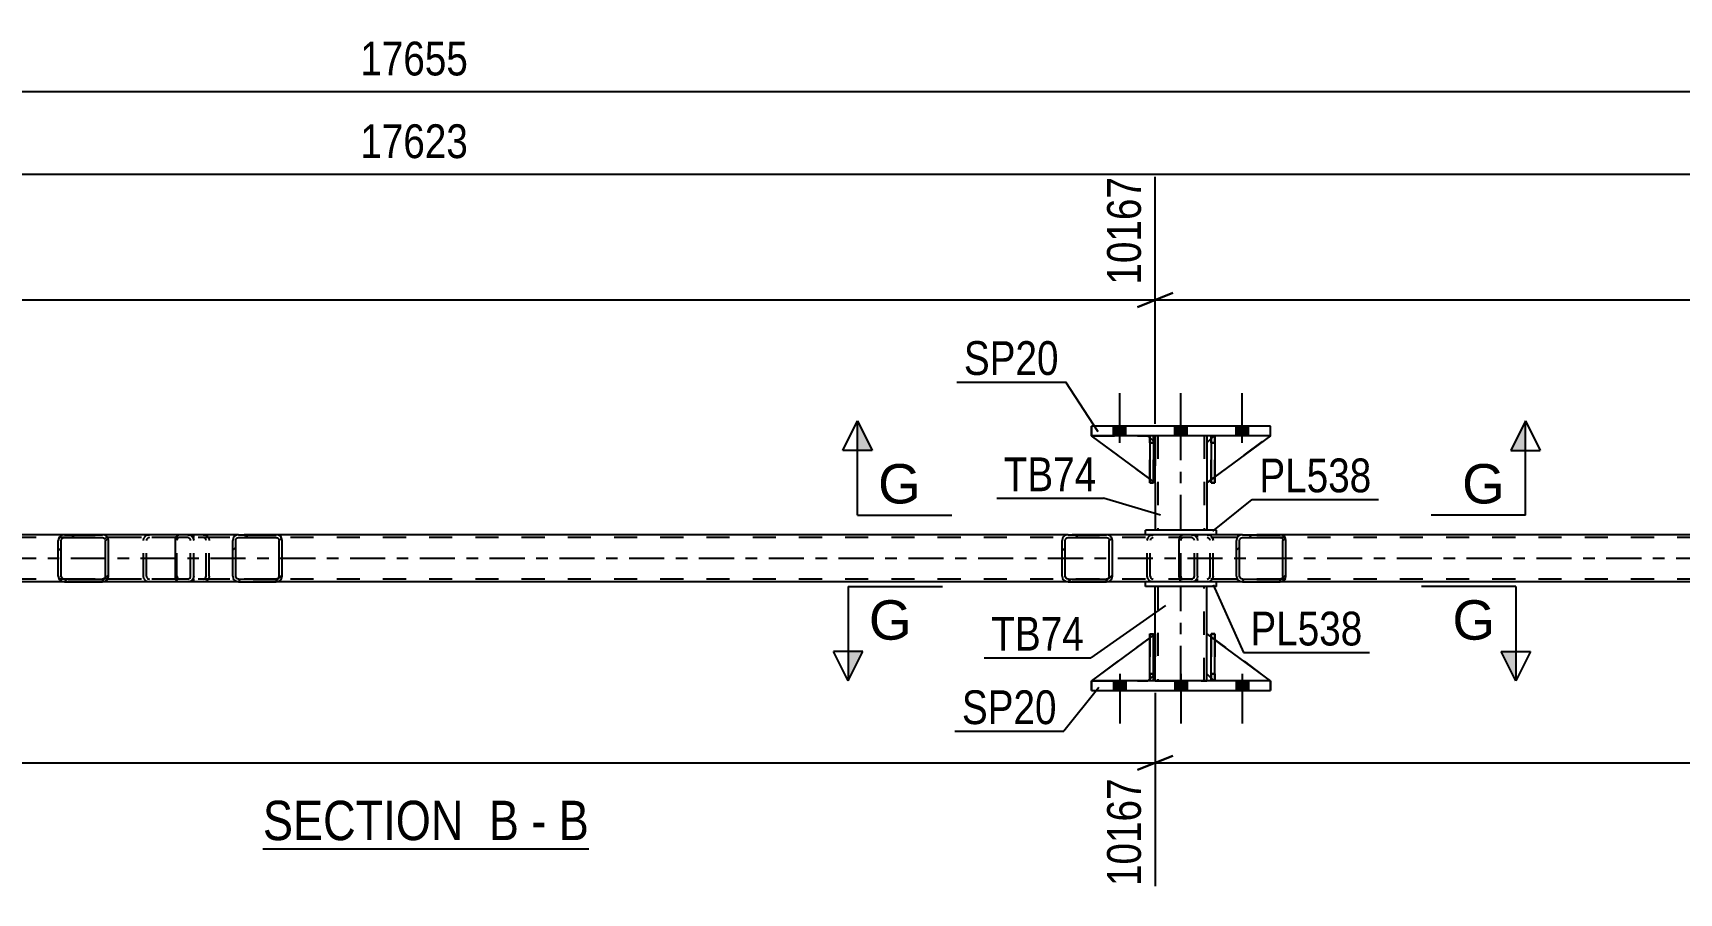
# Model space of a CAD drawing. Header units: millimetres. Extents: x 0 to 841, y 0 to 594.
# Drawn here: x 407 to 546.6, y 193.6 to 266.5 of the extents above; entities that cross this region are included whole.
import ezdxf

# ---------------------------------------------------------------- set-up
doc = ezdxf.new("R2010")
doc.units = ezdxf.units.MM
doc.linetypes.add('DXK_LINE_DOT2', pattern=[3.9198, 1.9599, -1.9599])
doc.linetypes.add('DXK_LINE_DOT3', pattern=[5.9187, 2.979, -0.9799, 0.9799, -0.9799])
doc.styles.add('Arial', font='ARIAL.TTF', dxfattribs={"height": 0.2})
doc.styles.add('Arial Narrow', font='ARIALN.TTF', dxfattribs={"height": 0.2})

# ---------------------------------------------------------------- blocks, each defined once
blk = doc.blocks.new('Unknown-103655156-12 - 5439')
at = {"color": 6, "linetype": 'Continuous'}
blk.add_line((426.48, 197.34), (454.13, 197.34), dxfattribs=at)
at = {"color": 0, "linetype": 'Continuous'}
for points in [[(444.59, 198.09), (444.59, 201.59), (426.48, 201.59), (426.48, 198.09)], [(448.2, 198.09), (448.2, 201.59), (445.64, 201.59), (445.64, 198.09)], [(450.52, 198.09), (450.52, 201.59), (449.25, 201.59), (449.25, 198.09)], [(454.13, 198.09), (454.13, 201.59), (451.57, 201.59), (451.57, 198.09)]]:
    blk.add_wipeout(points, dxfattribs=at)
at = {"color": 7, "linetype": 'Continuous', "style": 'Arial Narrow'}
for s, p in [('SECTION ', (426.48, 198.09)), ('B', (445.64, 198.09)), ('B', (451.57, 198.09)), ('-', (449.25, 198.09))]:
    blk.add_text(s, height=3.34, dxfattribs=at).set_placement(p)
blk = doc.blocks.new('Part-103655156-5501 - 5439')
at = {"color": 2, "linetype": 'Continuous'}
for p, q in [((502.14, 232.39), (502.14, 231.79)), ((506.54, 232.39), (506.54, 231.79)), ((502.14, 228.39), (502.14, 224.39)), ((506.54, 228.39), (506.54, 224.39))]:
    blk.add_line(p, q, dxfattribs=at)
at = {"color": 7, "linetype": 'DXK_LINE_DOT2'}
for p, q in [((506.54, 232.39), (502.14, 232.39)), ((502.14, 231.79), (502.14, 228.39)), ((502.38, 232.39), (502.38, 224.39)), ((506.3, 232.39), (506.3, 224.39)), ((506.54, 231.79), (506.54, 228.39)), ((506.54, 224.39), (502.14, 224.39))]:
    blk.add_line(p, q, dxfattribs=at)
at = {"color": 7, "linetype": 'DXK_LINE_DOT3'}
blk.add_line((504.34, 224.39), (504.34, 232.39), dxfattribs=at)
blk = doc.blocks.new('Part-103655156-5574 - 5439')
at = {"color": 2, "linetype": 'Continuous'}
for p, q in [((502.14, 215.59), (502.14, 219.59)), ((506.54, 215.59), (506.54, 219.59)), ((502.14, 211.59), (502.14, 212.19)), ((506.54, 211.59), (506.54, 212.19))]:
    blk.add_line(p, q, dxfattribs=at)
at = {"color": 7, "linetype": 'DXK_LINE_DOT2'}
for p, q in [((506.54, 219.59), (502.14, 219.59)), ((502.38, 219.59), (502.38, 211.59)), ((506.3, 211.59), (506.3, 219.59)), ((502.14, 212.19), (502.14, 215.59)), ((506.54, 212.19), (506.54, 215.59)), ((502.14, 211.59), (506.54, 211.59))]:
    blk.add_line(p, q, dxfattribs=at)
at = {"color": 7, "linetype": 'DXK_LINE_DOT3'}
blk.add_line((504.34, 211.59), (504.34, 219.59), dxfattribs=at)
blk = doc.blocks.new('Part-103655156-5575 - 5439')
at = {"color": 2, "linetype": 'Continuous'}
for p, q in [((507.21, 232.39), (506.89, 232.39)), ((506.89, 232.39), (506.89, 228.39)), ((507.21, 232.39), (507.21, 232.39)), ((507.21, 232.39), (507.21, 228.39)), ((507.21, 228.39), (506.89, 228.39))]:
    blk.add_line(p, q, dxfattribs=at)
at = {"color": 7, "linetype": 'DXK_LINE_DOT2'}
for p, q in [((506.89, 231.79), (506.89, 232.39)), ((507.21, 231.79), (506.89, 231.79)), ((506.89, 231.79), (506.89, 228.39)), ((507.21, 231.79), (507.21, 232.39)), ((507.21, 232.39), (507.21, 232.39)), ((507.21, 228.39), (507.21, 231.79))]:
    blk.add_line(p, q, dxfattribs=at)
blk = doc.blocks.new('Part-103655156-5512 - 5439')
at = {"color": 7, "linetype": 'DXK_LINE_DOT2'}
for p, q in [((502.14, 215.59), (496.74, 211.59)), ((502.14, 212.19), (502.14, 215.59)), ((502.14, 215.59), (502.14, 212.19)), ((496.74, 211.59), (501.54, 211.59)), ((501.54, 211.59), (502.14, 212.19)), ((502.14, 212.19), (501.54, 211.59)), ((502.14, 212.19), (502.14, 212.19))]:
    blk.add_line(p, q, dxfattribs=at)
blk = doc.blocks.new('Bolt-103655156-5711 - 5439')
at = {"linetype": 'Continuous'}
for points in [[(498.62, 232.39), (499.66, 232.39), (499.66, 233.19), (498.62, 233.19)], [(498.62, 232.39), (499.66, 232.39), (499.66, 233.19), (498.62, 233.19)], [(498.62, 232.39), (499.66, 232.39), (499.66, 233.19), (498.62, 233.19)], [(503.82, 232.39), (504.86, 232.39), (504.86, 233.19), (503.82, 233.19)], [(503.82, 232.39), (504.86, 232.39), (504.86, 233.19), (503.82, 233.19)], [(509.02, 232.39), (510.06, 232.39), (510.06, 233.19), (509.02, 233.19)], [(509.02, 232.39), (510.06, 232.39), (510.06, 233.19), (509.02, 233.19)], [(509.02, 232.39), (510.06, 232.39), (510.06, 233.19), (509.02, 233.19)]]:
    blk.add_hatch(color=1, dxfattribs=at).paths.add_polyline_path(points)
at = {"color": 1, "linetype": 'Continuous'}
for p, q in [((499.14, 231.79), (499.14, 235.99)), ((499.14, 231.79), (499.14, 235.99)), ((499.14, 231.79), (499.14, 235.99)), ((504.34, 231.79), (504.34, 235.99)), ((504.34, 231.79), (504.34, 235.99)), ((509.54, 231.79), (509.54, 235.99)), ((509.54, 231.79), (509.54, 235.99)), ((509.54, 231.79), (509.54, 235.99)), ((498.62, 232.39), (498.62, 233.19)), ((498.62, 232.39), (498.62, 233.19)), ((498.62, 232.39), (498.62, 233.19)), ((499.66, 232.39), (499.66, 233.19)), ((499.66, 232.39), (499.66, 233.19)), ((499.66, 232.39), (499.66, 233.19)), ((503.82, 232.39), (503.82, 233.19)), ((503.82, 232.39), (503.82, 233.19)), ((504.86, 232.39), (504.86, 233.19)), ((504.86, 232.39), (504.86, 233.19)), ((509.02, 232.39), (509.02, 233.19)), ((509.02, 232.39), (509.02, 233.19)), ((509.02, 232.39), (509.02, 233.19)), ((510.06, 232.39), (510.06, 233.19)), ((510.06, 232.39), (510.06, 233.19)), ((510.06, 232.39), (510.06, 233.19))]:
    blk.add_line(p, q, dxfattribs=at)
blk = doc.blocks.new('Part-103655156-5578 - 5439')
at = {"linetype": 'Continuous'}
h = blk.add_hatch(dxfattribs=at)
h.set_pattern_fill('', scale=0.7, style=0, pattern_type=0)
h.set_pattern_definition([(45, (413.3467, 223.6958), (-1.57154, 1.57154), [])])
h.paths.add_polyline_path([(413.39, 223.51), (413.35, 223.7), (413.24, 223.85), (413.07, 223.96), (412.87, 223.99), (409.64, 223.99), (409.44, 223.96), (409.28, 223.85), (409.17, 223.7), (409.13, 223.51), (409.13, 220.47), (409.17, 220.29), (409.28, 220.13), (409.44, 220.03), (409.64, 219.99), (412.87, 219.99), (413.07, 220.03), (413.24, 220.13), (413.35, 220.29), (413.39, 220.47)])
h.paths.add_polyline_path([(413.11, 220.38), (413.06, 220.3), (412.97, 220.25), (412.87, 220.23), (409.64, 220.23), (409.54, 220.25), (409.46, 220.3), (409.4, 220.38), (409.38, 220.47), (409.38, 223.51), (409.4, 223.6), (409.46, 223.68), (409.54, 223.73), (409.64, 223.75), (412.87, 223.75), (412.97, 223.73), (413.06, 223.68), (413.11, 223.6), (413.13, 223.51), (413.13, 220.47)])
at = {"color": 2, "linetype": 'Continuous'}
for p, q in [((409.17, 223.7), (409.13, 223.51)), ((409.13, 220.47), (409.13, 223.51)), ((409.38, 223.51), (409.4, 223.6)), ((409.38, 220.47), (409.38, 223.51)), ((409.4, 223.6), (409.46, 223.68)), ((409.64, 223.99), (409.44, 223.96)), ((409.46, 223.68), (409.54, 223.73)), ((409.54, 223.73), (409.64, 223.75)), ((409.64, 223.99), (412.87, 223.99)), ((409.64, 223.75), (412.87, 223.75)), ((419.33, 223.99), (412.87, 223.99)), ((413.07, 223.96), (412.87, 223.99)), ((412.87, 223.75), (412.97, 223.73)), ((412.97, 223.73), (413.06, 223.68)), ((413.06, 223.68), (413.11, 223.6)), ((413.11, 223.6), (413.13, 223.51)), ((413.13, 220.47), (413.13, 223.51)), ((413.39, 223.51), (413.35, 223.7)), ((413.39, 220.47), (413.39, 223.51)), ((409.13, 220.47), (409.17, 220.29)), ((409.4, 220.38), (409.38, 220.47)), ((409.46, 220.3), (409.4, 220.38)), ((409.44, 220.03), (409.64, 219.99)), ((409.54, 220.25), (409.46, 220.3)), ((409.64, 220.23), (409.54, 220.25)), ((409.64, 220.23), (412.87, 220.23)), ((409.64, 219.99), (412.87, 219.99)), ((412.97, 220.25), (412.87, 220.23)), ((412.87, 219.99), (413.07, 220.03)), ((419.33, 219.99), (412.87, 219.99)), ((413.06, 220.3), (412.97, 220.25)), ((413.11, 220.38), (413.06, 220.3)), ((413.13, 220.47), (413.11, 220.38)), ((413.35, 220.29), (413.39, 220.47))]:
    blk.add_line(p, q, dxfattribs=at)
at = {"color": 7, "linetype": 'DXK_LINE_DOT2'}
for p, q in [((412.87, 223.99), (409.64, 223.99)), ((420.1, 223.75), (409.64, 223.75)), ((416.35, 223.51), (416.39, 223.7)), ((416.35, 220.47), (416.35, 223.51)), ((416.62, 223.6), (416.6, 223.51)), ((416.6, 220.47), (416.6, 223.51)), ((416.68, 223.68), (416.62, 223.6)), ((416.66, 223.96), (416.86, 223.99)), ((416.76, 223.73), (416.68, 223.68)), ((416.86, 223.75), (416.76, 223.73)), ((420.1, 223.99), (419.33, 223.99)), ((420.1, 223.99), (420.29, 223.96)), ((420.19, 223.73), (420.1, 223.75)), ((420.28, 223.68), (420.19, 223.73)), ((420.33, 223.6), (420.28, 223.68)), ((420.35, 223.51), (420.33, 223.6)), ((420.35, 220.47), (420.35, 223.51)), ((420.57, 223.7), (420.61, 223.51)), ((420.61, 220.47), (420.61, 223.51)), ((420.1, 220.23), (409.64, 220.23)), ((412.87, 219.99), (409.64, 219.99)), ((416.39, 220.29), (416.35, 220.47)), ((416.6, 220.47), (416.62, 220.38)), ((416.62, 220.38), (416.68, 220.3)), ((416.86, 219.99), (416.66, 220.03)), ((416.68, 220.3), (416.7, 220.29)), ((416.7, 220.29), (416.76, 220.25)), ((416.76, 220.25), (416.86, 220.23)), ((420.1, 219.99), (419.33, 219.99)), ((420.1, 220.23), (420.19, 220.25)), ((420.29, 220.03), (420.1, 219.99)), ((420.19, 220.25), (420.28, 220.3)), ((420.28, 220.3), (420.33, 220.38)), ((420.33, 220.38), (420.35, 220.47)), ((420.61, 220.47), (420.57, 220.29))]:
    blk.add_line(p, q, dxfattribs=at)
at = {"color": 2, "linetype": 'Continuous'}
for centre, start, end in [((409.62, 223.49), 110.7583, 155.6801), ((412.89, 223.49), 24.3199, 69.2417), ((409.62, 220.49), 204.3199, 249.2417), ((412.89, 220.49), 290.7583, 335.6801)]:
    blk.add_arc(centre, 0.496, start, end, dxfattribs=at)
at = {"color": 7, "linetype": 'DXK_LINE_DOT2'}
for centre, start, end in [((416.84, 223.49), 110.7583, 155.6801), ((420.11, 223.49), 24.3199, 69.2417), ((416.84, 220.49), 204.3199, 249.2417), ((420.11, 220.49), 290.7583, 335.6801)]:
    blk.add_arc(centre, 0.496, start, end, dxfattribs=at)
blk = doc.blocks.new('Part-103655156-5580 - 5439')
at = {"color": 7, "linetype": 'DXK_LINE_DOT2'}
for p, q in [((507.21, 215.59), (506.89, 215.59)), ((506.89, 212.19), (506.89, 215.59)), ((506.89, 215.59), (506.89, 211.59)), ((507.21, 215.59), (507.21, 212.19)), ((507.21, 211.59), (507.21, 215.59)), ((507.21, 212.19), (506.89, 212.19)), ((506.89, 211.59), (506.89, 212.19)), ((507.21, 211.59), (506.89, 211.59)), ((507.21, 212.19), (507.21, 211.59)), ((507.21, 211.59), (507.21, 211.59))]:
    blk.add_line(p, q, dxfattribs=at)
blk = doc.blocks.new('Part-103655156-5516 - 5439')
at = {"linetype": 'Continuous'}
h = blk.add_hatch(dxfattribs=at)
h.set_pattern_fill('', scale=0.7, style=0, pattern_type=0)
h.set_pattern_definition([(45, (513.2033, 223.6958), (-1.57154, 1.57154), [])])
h.paths.add_polyline_path([(513.24, 223.51), (513.2, 223.7), (513.09, 223.85), (512.93, 223.96), (512.74, 223.99), (509.55, 223.99), (509.36, 223.96), (509.2, 223.85), (509.09, 223.7), (509.05, 223.51), (509.05, 220.47), (509.09, 220.29), (509.2, 220.13), (509.36, 220.03), (509.55, 219.99), (512.74, 219.99), (512.93, 220.03), (513.09, 220.13), (513.2, 220.29), (513.24, 220.47)])
h.paths.add_polyline_path([(512.97, 220.38), (512.92, 220.3), (512.84, 220.25), (512.74, 220.23), (509.55, 220.23), (509.46, 220.25), (509.38, 220.3), (509.32, 220.38), (509.3, 220.47), (509.3, 223.51), (509.32, 223.6), (509.38, 223.68), (509.46, 223.73), (509.55, 223.75), (512.74, 223.75), (512.84, 223.73), (512.92, 223.68), (512.97, 223.6), (512.99, 223.51), (512.99, 220.47)])
at = {"color": 2, "linetype": 'Continuous'}
for p, q in [((504.19, 223.51), (504.21, 223.7)), ((504.19, 220.47), (504.19, 223.51)), ((504.21, 223.7), (504.27, 223.85)), ((504.27, 223.85), (504.36, 223.96)), ((504.36, 223.96), (504.46, 223.99)), ((509.55, 223.99), (504.46, 223.99)), ((509.09, 223.7), (509.05, 223.51)), ((509.05, 220.47), (509.05, 223.51)), ((509.3, 223.51), (509.32, 223.6)), ((509.3, 220.47), (509.3, 223.51)), ((509.32, 223.6), (509.38, 223.68)), ((509.55, 223.99), (509.36, 223.96)), ((509.38, 223.68), (509.46, 223.73)), ((509.46, 223.73), (509.55, 223.75)), ((509.55, 223.99), (512.74, 223.99)), ((509.55, 223.75), (512.74, 223.75)), ((512.93, 223.96), (512.74, 223.99)), ((512.74, 223.75), (512.84, 223.73)), ((512.84, 223.73), (512.92, 223.68)), ((512.92, 223.68), (512.97, 223.6)), ((512.97, 223.6), (512.99, 223.51)), ((512.99, 220.47), (512.99, 223.51)), ((513.24, 223.51), (513.2, 223.7)), ((513.24, 220.47), (513.24, 223.51)), ((504.21, 220.29), (504.19, 220.47)), ((504.27, 220.13), (504.21, 220.29)), ((504.36, 220.03), (504.27, 220.13)), ((504.46, 219.99), (504.36, 220.03)), ((509.55, 219.99), (504.46, 219.99)), ((509.05, 220.47), (509.09, 220.29)), ((509.32, 220.38), (509.3, 220.47)), ((509.38, 220.3), (509.32, 220.38)), ((509.36, 220.03), (509.55, 219.99)), ((509.46, 220.25), (509.38, 220.3)), ((509.55, 220.23), (509.46, 220.25)), ((509.55, 220.23), (512.74, 220.23)), ((509.55, 219.99), (512.74, 219.99)), ((512.84, 220.25), (512.74, 220.23)), ((512.74, 219.99), (512.93, 220.03)), ((512.92, 220.3), (512.84, 220.25)), ((512.97, 220.38), (512.92, 220.3)), ((512.99, 220.47), (512.97, 220.38)), ((513.2, 220.29), (513.24, 220.47))]:
    blk.add_line(p, q, dxfattribs=at)
at = {"color": 7, "linetype": 'DXK_LINE_DOT2'}
for p, q in [((504.34, 223.6), (504.33, 223.51)), ((504.33, 220.47), (504.33, 223.51)), ((504.37, 223.68), (504.34, 223.6)), ((504.41, 223.73), (504.37, 223.68)), ((504.46, 223.75), (504.41, 223.73)), ((512.74, 223.75), (504.46, 223.75)), ((505.74, 223.75), (505.74, 223.99)), ((506.56, 223.99), (506.75, 223.96)), ((506.65, 223.73), (506.56, 223.75)), ((506.73, 223.68), (506.65, 223.73)), ((506.79, 223.6), (506.73, 223.68)), ((506.81, 223.51), (506.79, 223.6)), ((506.81, 220.47), (506.81, 223.51)), ((507.02, 223.7), (507.06, 223.51)), ((507.06, 220.47), (507.06, 223.51)), ((512.74, 223.99), (509.55, 223.99)), ((504.33, 220.47), (504.34, 220.38)), ((504.34, 220.38), (504.37, 220.3)), ((504.37, 220.3), (504.41, 220.25)), ((504.41, 220.25), (504.46, 220.23)), ((512.74, 220.23), (504.46, 220.23)), ((505.74, 219.99), (505.74, 220.23)), ((506.56, 220.23), (506.65, 220.25)), ((506.75, 220.03), (506.56, 219.99)), ((506.65, 220.25), (506.73, 220.3)), ((506.73, 220.3), (506.79, 220.38)), ((506.79, 220.38), (506.81, 220.47)), ((507.06, 220.47), (507.02, 220.29)), ((512.74, 219.99), (509.55, 219.99))]:
    blk.add_line(p, q, dxfattribs=at)
for centre, start, end in [((506.57, 223.5), 23.8494, 68.8059), ((506.57, 220.49), 291.1941, 336.1506)]:
    blk.add_arc(centre, 0.492, start, end, dxfattribs=at)
at = {"color": 2, "linetype": 'Continuous'}
for centre, start, end in [((509.54, 223.5), 111.1941, 156.1506), ((512.75, 223.5), 23.8494, 68.8059), ((509.54, 220.49), 203.8494, 248.8059), ((512.75, 220.49), 291.1941, 336.1506)]:
    blk.add_arc(centre, 0.492, start, end, dxfattribs=at)
blk = doc.blocks.new('Part-103655156-5582 - 5439')
at = {"color": 2, "linetype": 'Continuous'}
for p, q in [((506.89, 211.59), (506.89, 215.59)), ((506.89, 215.59), (507.21, 215.59)), ((507.21, 211.59), (507.21, 215.59)), ((506.89, 211.59), (506.89, 211.59)), ((507.21, 211.59), (506.89, 211.59))]:
    blk.add_line(p, q, dxfattribs=at)
at = {"color": 7, "linetype": 'DXK_LINE_DOT2'}
for p, q in [((506.89, 215.59), (506.89, 212.19)), ((507.21, 212.19), (507.21, 215.59)), ((506.89, 212.19), (506.89, 211.59)), ((506.89, 212.19), (507.21, 212.19)), ((507.21, 211.59), (507.21, 212.19)), ((507.21, 211.59), (507.21, 211.59))]:
    blk.add_line(p, q, dxfattribs=at)
blk = doc.blocks.new('Part-103655156-5586 - 5439')
at = {"color": 7, "linetype": 'DXK_LINE_DOT2'}
for p, q in [((506.54, 212.19), (506.54, 215.59)), ((506.54, 215.59), (511.94, 211.59)), ((507.14, 211.59), (506.54, 212.19)), ((511.94, 211.59), (507.14, 211.59))]:
    blk.add_line(p, q, dxfattribs=at)
blk = doc.blocks.new('Part-103655156-5587 - 5439')
at = {"color": 2, "linetype": 'Continuous'}
for p, q in [((506.54, 212.19), (506.54, 215.59)), ((506.89, 215.33), (506.54, 215.59)), ((511.94, 211.59), (507.21, 215.09)), ((506.89, 211.84), (506.54, 212.19))]:
    blk.add_line(p, q, dxfattribs=at)
at = {"color": 7, "linetype": 'DXK_LINE_DOT2'}
for p, q in [((507.21, 215.09), (506.89, 215.33)), ((507.14, 211.59), (506.89, 211.84)), ((511.94, 211.59), (507.14, 211.59)), ((511.94, 211.59), (511.94, 211.59)), ((511.94, 211.59), (511.94, 211.59))]:
    blk.add_line(p, q, dxfattribs=at)
blk = doc.blocks.new('Part-103655156-5523 - 5439')
at = {"color": 2, "linetype": 'Continuous'}
for p, q in [((506.89, 232.15), (506.54, 231.79)), ((506.54, 231.79), (506.54, 228.39)), ((511.94, 232.39), (507.21, 228.89)), ((506.89, 228.65), (506.54, 228.39))]:
    blk.add_line(p, q, dxfattribs=at)
at = {"color": 7, "linetype": 'DXK_LINE_DOT2'}
for p, q in [((507.14, 232.39), (506.89, 232.15)), ((511.94, 232.39), (507.14, 232.39)), ((507.21, 228.89), (506.89, 228.65))]:
    blk.add_line(p, q, dxfattribs=at)
blk = doc.blocks.new('Part-103655156-5525 - 5439')
at = {"color": 7, "linetype": 'DXK_LINE_DOT2'}
for p, q in [((501.69, 215.59), (502.01, 215.59)), ((501.69, 212.19), (501.69, 215.59)), ((501.69, 215.59), (501.69, 211.59)), ((502.01, 215.59), (502.01, 212.19)), ((502.01, 211.59), (502.01, 215.5)), ((502.01, 212.19), (501.69, 212.19)), ((501.69, 211.59), (501.69, 212.19)), ((502.01, 211.59), (501.69, 211.59)), ((502.01, 212.19), (502.01, 211.59)), ((502.01, 211.59), (502.01, 211.59))]:
    blk.add_line(p, q, dxfattribs=at)
blk = doc.blocks.new('Part-103655156-5527 - 5439')
at = {"color": 2, "linetype": 'Continuous'}
for p, q in [((501.69, 211.59), (501.69, 215.59)), ((501.69, 215.59), (502.01, 215.59)), ((502.01, 211.59), (502.01, 215.59)), ((501.69, 211.59), (501.69, 211.59)), ((502.01, 211.59), (501.69, 211.59))]:
    blk.add_line(p, q, dxfattribs=at)
at = {"color": 7, "linetype": 'DXK_LINE_DOT2'}
for p, q in [((501.69, 215.59), (501.69, 212.19)), ((502.01, 212.19), (502.01, 215.59)), ((501.69, 212.19), (501.69, 211.59)), ((501.69, 212.19), (502.01, 212.19)), ((502.01, 211.59), (502.01, 212.19)), ((502.01, 211.59), (502.01, 211.59))]:
    blk.add_line(p, q, dxfattribs=at)
blk = doc.blocks.new('Part-103655156-5592 - 5439')
at = {"color": 2, "linetype": 'Continuous'}
for p, q in [((496.74, 210.79), (496.74, 211.59)), ((511.94, 211.59), (496.74, 211.59)), ((511.94, 210.79), (511.94, 211.59)), ((496.74, 210.79), (511.94, 210.79))]:
    blk.add_line(p, q, dxfattribs=at)
at = {"color": 7, "linetype": 'DXK_LINE_DOT2'}
for p, q in [((496.74, 211.59), (496.74, 210.79)), ((511.94, 211.59), (511.94, 210.79))]:
    blk.add_line(p, q, dxfattribs=at)
blk = doc.blocks.new('Part-103655156-5530 - 5439')
at = {"color": 7, "linetype": 'DXK_LINE_DOT2'}
for p, q in [((506.89, 231.79), (506.89, 232.39)), ((506.89, 232.39), (506.89, 232.39)), ((506.89, 232.39), (506.89, 228.39)), ((507.21, 232.39), (506.89, 232.39)), ((506.89, 228.39), (506.89, 231.79)), ((506.89, 231.79), (507.21, 231.79)), ((507.21, 231.79), (507.21, 232.39)), ((507.21, 228.39), (507.21, 232.39)), ((507.21, 231.79), (507.21, 228.39)), ((506.89, 228.39), (507.21, 228.39))]:
    blk.add_line(p, q, dxfattribs=at)
blk = doc.blocks.new('Part-103655156-5564 - 5439')
at = {"color": 2, "linetype": 'Continuous'}
for p, q in [((507.34, 224.39), (501.34, 224.39)), ((501.34, 223.99), (501.34, 224.39)), ((507.34, 223.99), (507.34, 224.39))]:
    blk.add_line(p, q, dxfattribs=at)
at = {"color": 7, "linetype": 'DXK_LINE_DOT2'}
blk.add_line((507.34, 223.99), (501.34, 223.99), dxfattribs=at)
blk = doc.blocks.new('Part-103655156-5569 - 5439')
at = {"color": 2, "linetype": 'Continuous'}
for p, q in [((501.34, 219.59), (501.34, 219.99)), ((507.34, 219.59), (501.34, 219.59)), ((507.34, 219.59), (507.34, 219.99))]:
    blk.add_line(p, q, dxfattribs=at)
at = {"color": 7, "linetype": 'DXK_LINE_DOT2'}
blk.add_line((507.34, 219.99), (501.34, 219.99), dxfattribs=at)
blk = doc.blocks.new('Part-103655156-5585 - 5439')
at = {"color": 2, "linetype": 'Continuous'}
for p, q in [((501.69, 215.26), (496.74, 211.59)), ((502.14, 215.59), (502.01, 215.5)), ((502.14, 212.19), (502.14, 215.59)), ((501.69, 211.75), (501.54, 211.59)), ((502.14, 212.19), (502.01, 212.07)), ((502.14, 212.19), (502.14, 212.19))]:
    blk.add_line(p, q, dxfattribs=at)
at = {"color": 7, "linetype": 'DXK_LINE_DOT2'}
for p, q in [((502.01, 215.5), (501.69, 215.26)), ((502.14, 212.19), (502.14, 215.59)), ((496.74, 211.59), (501.54, 211.59)), ((502.14, 212.19), (501.54, 211.59)), ((502.01, 212.07), (501.69, 211.75))]:
    blk.add_line(p, q, dxfattribs=at)
blk = doc.blocks.new('Part-103655156-5597 - 5439')
at = {"color": 2, "linetype": 'Continuous'}
for p, q in [((511.94, 233.19), (496.74, 233.19)), ((496.74, 232.39), (496.74, 233.19)), ((511.94, 232.39), (511.94, 233.19)), ((511.94, 232.39), (496.74, 232.39))]:
    blk.add_line(p, q, dxfattribs=at)
at = {"color": 7, "linetype": 'DXK_LINE_DOT2'}
for p, q in [((496.74, 233.19), (496.74, 232.39)), ((511.94, 232.39), (511.94, 233.19))]:
    blk.add_line(p, q, dxfattribs=at)
blk = doc.blocks.new('Part-103655156-5598 - 5439')
at = {"color": 2, "linetype": 'Continuous'}
for p, q in [((502.01, 232.39), (501.69, 232.39)), ((501.69, 232.39), (501.69, 228.39)), ((502.01, 232.39), (502.01, 232.39)), ((502.01, 232.39), (502.01, 228.39)), ((502.01, 228.39), (501.69, 228.39))]:
    blk.add_line(p, q, dxfattribs=at)
at = {"color": 7, "linetype": 'DXK_LINE_DOT2'}
for p, q in [((501.69, 231.79), (501.69, 232.39)), ((502.01, 231.79), (501.69, 231.79)), ((501.69, 231.79), (501.69, 228.39)), ((502.01, 231.79), (502.01, 232.39)), ((502.01, 232.39), (502.01, 232.39)), ((502.01, 228.39), (502.01, 231.79))]:
    blk.add_line(p, q, dxfattribs=at)
blk = doc.blocks.new('Part-103655156-5599 - 5439')
at = {"color": 7, "linetype": 'DXK_LINE_DOT2'}
for p, q in [((502.14, 228.39), (496.74, 232.39)), ((496.74, 232.39), (501.54, 232.39)), ((501.54, 232.39), (502.14, 231.79)), ((502.14, 231.79), (501.54, 232.39)), ((502.14, 231.79), (502.14, 228.39)), ((502.14, 231.79), (502.14, 231.79)), ((502.14, 231.79), (502.14, 228.39))]:
    blk.add_line(p, q, dxfattribs=at)
blk = doc.blocks.new('Part-103655156-5600 - 5439')
at = {"color": 2, "linetype": 'Continuous'}
for p, q in [((501.69, 228.72), (496.74, 232.39)), ((501.69, 232.24), (501.54, 232.39)), ((502.14, 231.79), (502.01, 231.92)), ((502.14, 231.79), (502.14, 231.79)), ((502.14, 228.39), (502.14, 231.79)), ((502.01, 228.49), (502.14, 228.39)), ((502.14, 228.39), (502.14, 228.39))]:
    blk.add_line(p, q, dxfattribs=at)
at = {"color": 7, "linetype": 'DXK_LINE_DOT2'}
for p, q in [((501.54, 232.39), (496.74, 232.39)), ((501.54, 232.39), (502.14, 231.79)), ((502.01, 231.92), (501.69, 232.24)), ((502.14, 231.79), (502.14, 228.39)), ((502.01, 228.49), (501.69, 228.72))]:
    blk.add_line(p, q, dxfattribs=at)
blk = doc.blocks.new('Part-103655156-5601 - 5439')
at = {"color": 7, "linetype": 'DXK_LINE_DOT2'}
for p, q in [((507.14, 232.39), (506.54, 231.79)), ((506.54, 228.39), (511.94, 232.39)), ((506.54, 231.79), (506.54, 228.39)), ((511.94, 232.39), (507.14, 232.39))]:
    blk.add_line(p, q, dxfattribs=at)
blk = doc.blocks.new('Part-103655156-5604 - 5439')
at = {"linetype": 'Continuous'}
h = blk.add_hatch(dxfattribs=at)
h.set_pattern_fill('', scale=0.7, style=0, pattern_type=0)
h.set_pattern_definition([(45, (428.069, 223.6958), (-1.57154, 1.57154), [])])
h.paths.add_polyline_path([(428.11, 223.51), (428.07, 223.7), (427.96, 223.85), (427.8, 223.96), (427.6, 223.99), (424.42, 223.99), (424.23, 223.96), (424.06, 223.85), (423.96, 223.7), (423.92, 223.51), (423.92, 220.47), (423.96, 220.29), (424.06, 220.13), (424.23, 220.03), (424.42, 219.99), (427.6, 219.99), (427.8, 220.03), (427.96, 220.13), (428.07, 220.29), (428.11, 220.47)])
h.paths.add_polyline_path([(427.84, 220.38), (427.78, 220.3), (427.7, 220.25), (427.6, 220.23), (424.42, 220.23), (424.32, 220.25), (424.24, 220.3), (424.19, 220.38), (424.17, 220.47), (424.17, 223.51), (424.19, 223.6), (424.24, 223.68), (424.32, 223.73), (424.42, 223.75), (427.6, 223.75), (427.7, 223.73), (427.78, 223.68), (427.84, 223.6), (427.86, 223.51), (427.86, 220.47)])
at = {"color": 2, "linetype": 'Continuous'}
for p, q in [((419.06, 223.51), (419.08, 223.7)), ((419.06, 220.47), (419.06, 223.51)), ((419.08, 223.7), (419.14, 223.85)), ((419.14, 223.85), (419.23, 223.96)), ((419.23, 223.96), (419.33, 223.99)), ((424.42, 223.99), (419.33, 223.99)), ((423.96, 223.7), (423.92, 223.51)), ((423.92, 220.47), (423.92, 223.51)), ((424.17, 223.51), (424.19, 223.6)), ((424.17, 220.47), (424.17, 223.51)), ((424.19, 223.6), (424.24, 223.68)), ((424.42, 223.99), (424.23, 223.96)), ((424.24, 223.68), (424.32, 223.73)), ((424.32, 223.73), (424.42, 223.75)), ((424.42, 223.99), (427.6, 223.99)), ((424.42, 223.75), (427.6, 223.75)), ((427.8, 223.96), (427.6, 223.99)), ((427.6, 223.75), (427.7, 223.73)), ((427.7, 223.73), (427.78, 223.68)), ((427.78, 223.68), (427.84, 223.6)), ((427.84, 223.6), (427.86, 223.51)), ((427.86, 220.47), (427.86, 223.51)), ((428.11, 223.51), (428.07, 223.7)), ((428.11, 220.47), (428.11, 223.51)), ((419.08, 220.29), (419.06, 220.47)), ((419.14, 220.13), (419.08, 220.29)), ((419.23, 220.03), (419.14, 220.13)), ((419.33, 219.99), (419.23, 220.03)), ((424.42, 219.99), (419.33, 219.99)), ((423.92, 220.47), (423.96, 220.29)), ((424.19, 220.38), (424.17, 220.47)), ((424.24, 220.3), (424.19, 220.38)), ((424.23, 220.03), (424.42, 219.99)), ((424.32, 220.25), (424.24, 220.3)), ((424.42, 220.23), (424.32, 220.25)), ((424.42, 220.23), (427.6, 220.23)), ((424.42, 219.99), (427.6, 219.99)), ((427.7, 220.25), (427.6, 220.23)), ((427.6, 219.99), (427.8, 220.03)), ((427.78, 220.3), (427.7, 220.25)), ((427.84, 220.38), (427.78, 220.3)), ((427.86, 220.47), (427.84, 220.38)), ((428.07, 220.29), (428.11, 220.47))]:
    blk.add_line(p, q, dxfattribs=at)
at = {"color": 7, "linetype": 'DXK_LINE_DOT2'}
for p, q in [((419.2, 223.6), (419.19, 223.51)), ((419.19, 220.47), (419.19, 223.51)), ((419.23, 223.68), (419.2, 223.6)), ((419.28, 223.73), (419.23, 223.68)), ((419.33, 223.75), (419.28, 223.73)), ((427.6, 223.75), (419.33, 223.75)), ((420.61, 223.75), (420.61, 223.99)), ((421.42, 223.99), (421.61, 223.96)), ((421.52, 223.73), (421.42, 223.75)), ((421.6, 223.68), (421.52, 223.73)), ((421.65, 223.6), (421.6, 223.68)), ((421.67, 223.51), (421.65, 223.6)), ((421.67, 220.47), (421.67, 223.51)), ((421.89, 223.7), (421.92, 223.51)), ((421.92, 220.47), (421.92, 223.51)), ((427.6, 223.99), (424.42, 223.99)), ((419.19, 220.47), (419.2, 220.38)), ((419.2, 220.38), (419.23, 220.3)), ((419.23, 220.3), (419.28, 220.25)), ((419.28, 220.25), (419.33, 220.23)), ((427.6, 220.23), (419.33, 220.23)), ((420.61, 219.99), (420.61, 220.23)), ((421.42, 220.23), (421.52, 220.25)), ((421.61, 220.03), (421.42, 219.99)), ((421.52, 220.25), (421.6, 220.3)), ((421.6, 220.3), (421.65, 220.38)), ((421.65, 220.38), (421.67, 220.47)), ((421.92, 220.47), (421.89, 220.29)), ((427.6, 219.99), (424.42, 219.99))]:
    blk.add_line(p, q, dxfattribs=at)
for centre, start, end in [((421.44, 223.5), 23.8494, 68.8059), ((421.44, 220.49), 291.1941, 336.1506)]:
    blk.add_arc(centre, 0.492, start, end, dxfattribs=at)
at = {"color": 2, "linetype": 'Continuous'}
for centre, start, end in [((424.41, 223.5), 111.1941, 156.1506), ((427.62, 223.5), 23.8494, 68.8059), ((424.41, 220.49), 203.8494, 248.8059), ((427.62, 220.49), 291.1941, 336.1506)]:
    blk.add_arc(centre, 0.492, start, end, dxfattribs=at)
blk = doc.blocks.new('Part-103655156-5609 - 5439')
at = {"color": 7, "linetype": 'DXK_LINE_DOT2'}
for p, q in [((654.21, 223.75), (108.34, 223.75)), ((654.21, 223.99), (324.51, 223.99)), ((427.6, 223.99), (409.64, 223.99)), ((512.74, 223.99), (494.77, 223.99)), ((654.21, 220.23), (108.34, 220.23)), ((427.6, 219.99), (409.64, 219.99)), ((512.74, 219.99), (494.77, 219.99))]:
    blk.add_line(p, q, dxfattribs=at)
at = {"color": 2, "linetype": 'Continuous'}
for p, q in [((409.64, 223.99), (342.47, 223.99)), ((494.77, 223.99), (427.6, 223.99)), ((579.91, 223.99), (512.74, 223.99)), ((409.64, 219.99), (342.47, 219.99)), ((494.77, 219.99), (427.6, 219.99)), ((579.91, 219.99), (512.74, 219.99))]:
    blk.add_line(p, q, dxfattribs=at)
at = {"color": 7, "linetype": 'DXK_LINE_DOT3'}
blk.add_line((108.34, 221.99), (654.21, 221.99), dxfattribs=at)
blk = doc.blocks.new('Part-103655156-5683 - 5439')
at = {"color": 7, "linetype": 'DXK_LINE_DOT2'}
for p, q in [((501.69, 231.79), (501.69, 232.39)), ((501.69, 232.39), (501.69, 232.39)), ((501.69, 232.39), (501.69, 228.39)), ((502.01, 232.39), (501.69, 232.39)), ((501.69, 228.39), (501.69, 231.79)), ((501.69, 231.79), (502.01, 231.79)), ((502.01, 231.79), (502.01, 232.39)), ((502.01, 228.39), (502.01, 232.39)), ((502.01, 231.79), (502.01, 228.39)), ((501.69, 228.39), (502.01, 228.39))]:
    blk.add_line(p, q, dxfattribs=at)
blk = doc.blocks.new('Part-103655156-5708 - 5439')
at = {"linetype": 'Continuous'}
h = blk.add_hatch(dxfattribs=at)
h.set_pattern_fill('', scale=0.7, style=0, pattern_type=0)
h.set_pattern_definition([(45, (498.481, 223.6958), (-1.57154, 1.57154), [])])
h.paths.add_polyline_path([(498.52, 223.51), (498.48, 223.7), (498.37, 223.85), (498.2, 223.96), (498.01, 223.99), (494.77, 223.99), (494.58, 223.96), (494.41, 223.85), (494.3, 223.7), (494.26, 223.51), (494.26, 220.47), (494.3, 220.29), (494.41, 220.13), (494.58, 220.03), (494.77, 219.99), (498.01, 219.99), (498.2, 220.03), (498.37, 220.13), (498.48, 220.29), (498.52, 220.47)])
h.paths.add_polyline_path([(498.24, 220.38), (498.19, 220.3), (498.11, 220.25), (498.01, 220.23), (494.77, 220.23), (494.68, 220.25), (494.59, 220.3), (494.54, 220.38), (494.52, 220.47), (494.52, 223.51), (494.54, 223.6), (494.59, 223.68), (494.68, 223.73), (494.77, 223.75), (498.01, 223.75), (498.11, 223.73), (498.19, 223.68), (498.24, 223.6), (498.26, 223.51), (498.26, 220.47)])
at = {"color": 2, "linetype": 'Continuous'}
for p, q in [((494.3, 223.7), (494.26, 223.51)), ((494.26, 220.47), (494.26, 223.51)), ((494.52, 223.51), (494.54, 223.6)), ((494.52, 220.47), (494.52, 223.51)), ((494.54, 223.6), (494.59, 223.68)), ((494.77, 223.99), (494.58, 223.96)), ((494.59, 223.68), (494.68, 223.73)), ((494.68, 223.73), (494.77, 223.75)), ((494.77, 223.99), (498.01, 223.99)), ((494.77, 223.75), (498.01, 223.75)), ((504.46, 223.99), (498.01, 223.99)), ((498.2, 223.96), (498.01, 223.99)), ((498.01, 223.75), (498.11, 223.73)), ((498.11, 223.73), (498.19, 223.68)), ((498.19, 223.68), (498.24, 223.6)), ((498.24, 223.6), (498.26, 223.51)), ((498.26, 220.47), (498.26, 223.51)), ((498.52, 223.51), (498.48, 223.7)), ((498.52, 220.47), (498.52, 223.51)), ((494.26, 220.47), (494.3, 220.29)), ((494.54, 220.38), (494.52, 220.47)), ((494.59, 220.3), (494.54, 220.38)), ((494.58, 220.03), (494.77, 219.99)), ((494.68, 220.25), (494.59, 220.3)), ((494.77, 220.23), (494.68, 220.25)), ((494.77, 220.23), (498.01, 220.23)), ((494.77, 219.99), (498.01, 219.99)), ((498.11, 220.25), (498.01, 220.23)), ((498.01, 219.99), (498.2, 220.03)), ((504.46, 219.99), (498.01, 219.99)), ((498.19, 220.3), (498.11, 220.25)), ((498.24, 220.38), (498.19, 220.3)), ((498.26, 220.47), (498.24, 220.38)), ((498.48, 220.29), (498.52, 220.47))]:
    blk.add_line(p, q, dxfattribs=at)
at = {"color": 7, "linetype": 'DXK_LINE_DOT2'}
for p, q in [((498.01, 223.99), (494.77, 223.99)), ((505.23, 223.75), (494.77, 223.75)), ((501.48, 223.51), (501.52, 223.7)), ((501.48, 220.47), (501.48, 223.51)), ((501.76, 223.6), (501.74, 223.51)), ((501.74, 220.47), (501.74, 223.51)), ((501.81, 223.68), (501.76, 223.6)), ((501.8, 223.96), (501.99, 223.99)), ((501.9, 223.73), (501.81, 223.68)), ((501.99, 223.75), (501.9, 223.73)), ((505.23, 223.99), (504.46, 223.99)), ((505.23, 223.99), (505.42, 223.96)), ((505.33, 223.73), (505.23, 223.75)), ((505.41, 223.68), (505.33, 223.73)), ((505.47, 223.6), (505.41, 223.68)), ((505.48, 223.51), (505.47, 223.6)), ((505.48, 220.47), (505.48, 223.51)), ((505.7, 223.7), (505.74, 223.51)), ((505.74, 220.47), (505.74, 223.51)), ((505.23, 220.23), (494.77, 220.23)), ((498.01, 219.99), (494.77, 219.99)), ((501.52, 220.29), (501.48, 220.47)), ((501.74, 220.47), (501.76, 220.38)), ((501.76, 220.38), (501.81, 220.3)), ((501.99, 219.99), (501.8, 220.03)), ((501.81, 220.3), (501.84, 220.29)), ((501.84, 220.29), (501.9, 220.25)), ((501.9, 220.25), (501.99, 220.23)), ((505.23, 219.99), (504.46, 219.99)), ((505.23, 220.23), (505.33, 220.25)), ((505.42, 220.03), (505.23, 219.99)), ((505.33, 220.25), (505.41, 220.3)), ((505.41, 220.3), (505.47, 220.38)), ((505.47, 220.38), (505.48, 220.47)), ((505.74, 220.47), (505.7, 220.29))]:
    blk.add_line(p, q, dxfattribs=at)
at = {"color": 2, "linetype": 'Continuous'}
for centre, start, end in [((494.75, 223.49), 110.7583, 155.6801), ((498.03, 223.49), 24.3199, 69.2417), ((494.75, 220.49), 204.3199, 249.2417), ((498.03, 220.49), 290.7583, 335.6801)]:
    blk.add_arc(centre, 0.496, start, end, dxfattribs=at)
at = {"color": 7, "linetype": 'DXK_LINE_DOT2'}
for centre, start, end in [((501.97, 223.49), 110.7583, 155.6801), ((505.25, 223.49), 24.3199, 69.2417), ((501.97, 220.49), 204.3199, 249.2417), ((505.25, 220.49), 290.7583, 335.6801)]:
    blk.add_arc(centre, 0.496, start, end, dxfattribs=at)
blk = doc.blocks.new('Bolt-103655156-5712 - 5439')
at = {"linetype": 'Continuous'}
for points in [[(499.66, 211.59), (498.62, 211.59), (498.62, 210.79), (499.66, 210.79)], [(499.66, 211.59), (498.62, 211.59), (498.62, 210.79), (499.66, 210.79)], [(499.66, 211.59), (498.62, 211.59), (498.62, 210.79), (499.66, 210.79)], [(504.86, 211.59), (503.82, 211.59), (503.82, 210.79), (504.86, 210.79)], [(504.86, 211.59), (503.82, 211.59), (503.82, 210.79), (504.86, 210.79)], [(510.06, 211.59), (509.02, 211.59), (509.02, 210.79), (510.06, 210.79)], [(510.06, 211.59), (509.02, 211.59), (509.02, 210.79), (510.06, 210.79)], [(510.06, 211.59), (509.02, 211.59), (509.02, 210.79), (510.06, 210.79)]]:
    blk.add_hatch(color=1, dxfattribs=at).paths.add_polyline_path(points)
at = {"color": 1, "linetype": 'Continuous'}
for p, q in [((498.62, 211.59), (498.62, 210.79)), ((498.62, 211.59), (498.62, 210.79)), ((498.62, 211.59), (498.62, 210.79)), ((499.14, 212.19), (499.14, 207.99)), ((499.14, 212.19), (499.14, 207.99)), ((499.14, 212.19), (499.14, 207.99)), ((499.66, 211.59), (499.66, 210.79)), ((499.66, 211.59), (499.66, 210.79)), ((499.66, 211.59), (499.66, 210.79)), ((503.82, 211.59), (503.82, 210.79)), ((503.82, 211.59), (503.82, 210.79)), ((504.34, 212.19), (504.34, 207.99)), ((504.34, 212.19), (504.34, 207.99)), ((504.86, 211.59), (504.86, 210.79)), ((504.86, 211.59), (504.86, 210.79)), ((509.02, 211.59), (509.02, 210.79)), ((509.02, 211.59), (509.02, 210.79)), ((509.02, 211.59), (509.02, 210.79)), ((509.54, 212.19), (509.54, 207.99)), ((509.54, 212.19), (509.54, 207.99)), ((509.54, 212.19), (509.54, 207.99)), ((510.06, 211.59), (510.06, 210.79)), ((510.06, 211.59), (510.06, 210.79)), ((510.06, 211.59), (510.06, 210.79))]:
    blk.add_line(p, q, dxfattribs=at)
blk = doc.blocks.new('StraightDimension-103655156-5794 - 5439')
at = {"color": 7, "linetype": 'Continuous'}
for p, q in [((502.14, 233.39), (502.14, 254.34)), ((500.64, 243.3), (503.64, 244.5)), ((246.74, 243.9), (502.14, 243.9))]:
    blk.add_line(p, q, dxfattribs=at)
at = {"color": 0, "linetype": 'Continuous'}
blk.add_wipeout([(501.54, 254.94), (497.34, 254.94), (497.34, 244.6), (501.54, 244.6)], dxfattribs=at)
at = {"color": 3, "linetype": 'Continuous', "style": 'Arial Narrow'}
blk.add_text('10167', height=2.863, rotation=90.0002, dxfattribs=at).set_placement((500.94, 245.2))
blk = doc.blocks.new('StraightDimension-103655156-5753 - 5439')
at = {"color": 7, "linetype": 'Continuous'}
blk.add_line((98.12, 254.58), (780.5, 254.58), dxfattribs=at)
at = {"color": 0}
blk.add_wipeout([(444.48, 255.33), (444.48, 259.53), (434.14, 259.53), (434.14, 255.33)], dxfattribs=at)
at = {"color": 3, "style": 'Arial Narrow'}
blk.add_text('17623', height=2.863, dxfattribs=at).set_placement((434.74, 255.93))
blk = doc.blocks.new('StraightDimension-103655156-5774 - 5439')
at = {"color": 7, "linetype": 'Continuous'}
blk.add_line((97.48, 261.59), (781.14, 261.59), dxfattribs=at)
at = {"color": 0}
blk.add_wipeout([(444.48, 262.34), (444.48, 266.54), (434.14, 266.54), (434.14, 262.34)], dxfattribs=at)
at = {"color": 3, "style": 'Arial Narrow'}
blk.add_text('17655', height=2.863, dxfattribs=at).set_placement((434.74, 262.94))
blk = doc.blocks.new('StraightDimension-103655156-5789 - 5439')
at = {"color": 7, "linetype": 'Continuous'}
for p, q in [((502.14, 233.39), (502.14, 254.34)), ((503.64, 244.5), (500.64, 243.3)), ((502.14, 243.9), (672.41, 243.9))]:
    blk.add_line(p, q, dxfattribs=at)
blk = doc.blocks.new('StraightDimension-103655156-5898 - 5439')
at = {"color": 7, "linetype": 'Continuous'}
for p, q in [((502.14, 210.59), (502.14, 194.2)), ((500.64, 204.04), (503.64, 205.24)), ((246.74, 204.64), (502.14, 204.64))]:
    blk.add_line(p, q, dxfattribs=at)
at = {"color": 0, "linetype": 'Continuous'}
blk.add_wipeout([(501.54, 203.94), (497.34, 203.94), (497.34, 193.6), (501.54, 193.6)], dxfattribs=at)
at = {"color": 3, "linetype": 'Continuous', "style": 'Arial Narrow'}
blk.add_text('10167', height=2.863, rotation=90.0002, dxfattribs=at).set_placement((500.94, 194.2))
blk = doc.blocks.new('StraightDimension-103655156-5904 - 5439')
at = {"color": 7, "linetype": 'Continuous'}
for p, q in [((502.14, 210.59), (502.14, 194.2)), ((503.64, 205.24), (500.64, 204.04)), ((502.14, 204.64), (672.41, 204.64))]:
    blk.add_line(p, q, dxfattribs=at)
blk = doc.blocks.new('Mark-103655156-5565 - 5439')
at = {"color": 0}
blk.add_wipeout([(519.73, 214.6), (519.73, 217.6), (510.23, 217.6), (510.23, 214.6)], dxfattribs=at)
blk.add_wipeout([(519.73, 214.6), (519.73, 217.6), (510.23, 217.6), (510.23, 214.6)], dxfattribs=at)
at = {"color": 30, "linetype": 'Continuous'}
for p, q in [((507.07, 219.75), (509.63, 214)), ((509.63, 214), (520.33, 214))]:
    blk.add_line(p, q, dxfattribs=at)
at = {"color": 3, "style": 'Arial Narrow'}
blk.add_text('PL538', height=2.863, dxfattribs=at).set_placement((510.23, 214.6))
blk = doc.blocks.new('Mark-103655156-5560 - 5439')
at = {"color": 0}
blk.add_wipeout([(520.5, 227.59), (520.5, 230.59), (510.99, 230.59), (510.99, 227.59)], dxfattribs=at)
blk.add_wipeout([(520.5, 227.59), (520.5, 230.59), (510.99, 230.59), (510.99, 227.59)], dxfattribs=at)
at = {"color": 30, "linetype": 'Continuous'}
for p, q in [((507.03, 224.3), (510.39, 226.99)), ((510.39, 226.99), (521.1, 226.99))]:
    blk.add_line(p, q, dxfattribs=at)
at = {"color": 3, "style": 'Arial Narrow'}
blk.add_text('PL538', height=2.863, dxfattribs=at).set_placement((510.99, 227.59))
blk = doc.blocks.new('Mark-103655156-5497 - 5439')
at = {"color": 0}
blk.add_wipeout([(497.16, 227.68), (497.16, 230.68), (489.31, 230.68), (489.31, 227.68)], dxfattribs=at)
blk.add_wipeout([(497.16, 227.68), (497.16, 230.68), (489.31, 230.68), (489.31, 227.68)], dxfattribs=at)
at = {"color": 30, "linetype": 'Continuous'}
for p in [(488.71, 227.08), (502.6, 225.64)]:
    blk.add_line(p, (497.76, 227.08), dxfattribs=at)
at = {"color": 3, "style": 'Arial Narrow'}
blk.add_text('TB74', height=2.863, dxfattribs=at).set_placement((489.31, 227.68))
blk = doc.blocks.new('Mark-103655156-5570 - 5439')
at = {"color": 0}
blk.add_wipeout([(496.1, 214.16), (496.1, 217.16), (488.25, 217.16), (488.25, 214.16)], dxfattribs=at)
blk.add_wipeout([(496.1, 214.16), (496.1, 217.16), (488.25, 217.16), (488.25, 214.16)], dxfattribs=at)
at = {"color": 30, "linetype": 'Continuous'}
for p in [(503.03, 217.98), (487.65, 213.56)]:
    blk.add_line(p, (496.7, 213.56), dxfattribs=at)
at = {"color": 3, "style": 'Arial Narrow'}
blk.add_text('TB74', height=2.863, dxfattribs=at).set_placement((488.25, 214.16))
blk = doc.blocks.new('Mark-103655156-5588 - 5439')
at = {"color": 0}
blk.add_wipeout([(493.8, 207.93), (493.8, 210.93), (485.76, 210.93), (485.76, 207.93)], dxfattribs=at)
blk.add_wipeout([(493.8, 207.93), (493.8, 210.93), (485.76, 210.93), (485.76, 207.93)], dxfattribs=at)
at = {"color": 30, "linetype": 'Continuous'}
for p in [(497.38, 211.03), (485.16, 207.33)]:
    blk.add_line(p, (494.4, 207.33), dxfattribs=at)
at = {"color": 3, "style": 'Arial Narrow'}
blk.add_text('SP20', height=2.863, dxfattribs=at).set_placement((485.76, 207.93))
blk = doc.blocks.new('Mark-103655156-5593 - 5439')
at = {"color": 0}
blk.add_wipeout([(493.97, 237.54), (493.97, 240.54), (485.93, 240.54), (485.93, 237.54)], dxfattribs=at)
blk.add_wipeout([(493.97, 237.54), (493.97, 240.54), (485.93, 240.54), (485.93, 237.54)], dxfattribs=at)
at = {"color": 30, "linetype": 'Continuous'}
for p in [(485.33, 236.94), (497.32, 232.72)]:
    blk.add_line(p, (494.57, 236.94), dxfattribs=at)
at = {"color": 3, "style": 'Arial Narrow'}
blk.add_text('SP20', height=2.863, dxfattribs=at).set_placement((485.93, 237.54))
blk = doc.blocks.new('SectionMark-103655156-5915 - 5439')
at = {"linetype": 'Continuous'}
for points in [[(476.12, 214.09), (477.37, 214.09), (476.12, 211.59)], [(531.49, 214.09), (532.74, 214.09), (532.74, 211.59)]]:
    blk.add_hatch(color=6, dxfattribs=at).paths.add_polyline_path(points)
at = {"color": 6, "linetype": 'Continuous'}
for p, q in [((476.12, 219.59), (484.12, 219.59)), ((476.12, 219.59), (476.12, 211.59)), ((532.74, 219.59), (524.74, 219.59)), ((532.74, 219.59), (532.74, 211.59)), ((476.12, 211.59), (474.87, 214.09)), ((477.37, 214.09), (474.87, 214.09)), ((476.12, 211.59), (477.37, 214.09)), ((531.49, 214.09), (533.99, 214.09)), ((532.74, 211.59), (531.49, 214.09)), ((533.99, 214.09), (532.74, 211.59))]:
    blk.add_line(p, q, dxfattribs=at)
at = {"color": 0, "linetype": 'Continuous'}
for points in [[(481.5, 215.09), (481.5, 218.59), (477.87, 218.59), (477.87, 215.09)], [(530.99, 215.09), (530.99, 218.59), (527.36, 218.59), (527.36, 215.09)]]:
    blk.add_wipeout(points, dxfattribs=at)
at = {"color": 3, "linetype": 'Continuous', "style": 'Arial'}
for p in [(477.87, 215.09), (527.36, 215.09)]:
    blk.add_text('G', height=3.34, dxfattribs=at).set_placement(p)
blk = doc.blocks.new('SectionMark-103655156-5917 - 5439')
at = {"linetype": 'Continuous'}
for points in [[(478.15, 231.14), (476.9, 231.14), (476.9, 233.64)], [(533.56, 231.14), (532.31, 231.14), (533.56, 233.64)]]:
    blk.add_hatch(color=6, dxfattribs=at).paths.add_polyline_path(points)
at = {"color": 6, "linetype": 'Continuous'}
for p, q in [((475.65, 231.14), (476.9, 233.64)), ((476.9, 225.64), (476.9, 233.64)), ((476.9, 233.64), (478.15, 231.14)), ((533.56, 233.64), (532.31, 231.14)), ((533.56, 225.64), (533.56, 233.64)), ((533.56, 233.64), (534.81, 231.14)), ((478.15, 231.14), (475.65, 231.14)), ((532.31, 231.14), (534.81, 231.14)), ((476.9, 225.64), (484.9, 225.64)), ((533.56, 225.64), (525.56, 225.64))]:
    blk.add_line(p, q, dxfattribs=at)
at = {"color": 0, "linetype": 'Continuous'}
for points in [[(482.28, 226.64), (482.28, 230.14), (478.65, 230.14), (478.65, 226.64)], [(531.81, 226.64), (531.81, 230.14), (528.18, 230.14), (528.18, 226.64)]]:
    blk.add_wipeout(points, dxfattribs=at)
at = {"color": 3, "linetype": 'Continuous', "style": 'Arial'}
for p in [(478.65, 226.64), (528.18, 226.64)]:
    blk.add_text('G', height=3.34, dxfattribs=at).set_placement(p)

msp = doc.modelspace()

# ---------------------------------------------------------------- block references
for name in ['Bolt-103655156-5711 - 5439', 'Part-103655156-5597 - 5439', 'Part-103655156-5599 - 5439', 'Part-103655156-5600 - 5439', 'Part-103655156-5598 - 5439', 'Part-103655156-5683 - 5439', 'Part-103655156-5501 - 5439', 'Part-103655156-5523 - 5439', 'Part-103655156-5601 - 5439', 'Part-103655156-5575 - 5439', 'Part-103655156-5530 - 5439', 'Part-103655156-5609 - 5439', 'Part-103655156-5578 - 5439', 'Part-103655156-5604 - 5439', 'Part-103655156-5708 - 5439', 'Part-103655156-5564 - 5439', 'Part-103655156-5516 - 5439', 'Part-103655156-5569 - 5439', 'Part-103655156-5574 - 5439', 'Part-103655156-5512 - 5439', 'Part-103655156-5585 - 5439', 'Part-103655156-5525 - 5439', 'Part-103655156-5527 - 5439', 'Part-103655156-5586 - 5439', 'Part-103655156-5587 - 5439', 'Part-103655156-5580 - 5439', 'Part-103655156-5582 - 5439', 'Part-103655156-5592 - 5439', 'Bolt-103655156-5712 - 5439', 'Unknown-103655156-12 - 5439']:
    msp.add_blockref(name, (0, 0))

# ---------------------------------------------------------------- next in the draw order: block references
for name in ['StraightDimension-103655156-5794 - 5439', 'Mark-103655156-5565 - 5439', 'Mark-103655156-5570 - 5439', 'StraightDimension-103655156-5898 - 5439']:
    msp.add_blockref(name, (0, 0))

# ---------------------------------------------------------------- next in the draw order: block references
for name in ['StraightDimension-103655156-5753 - 5439', 'Mark-103655156-5588 - 5439', 'StraightDimension-103655156-5904 - 5439']:
    msp.add_blockref(name, (0, 0))

# ---------------------------------------------------------------- next in the draw order: block references
for name in ['StraightDimension-103655156-5774 - 5439', 'SectionMark-103655156-5915 - 5439']:
    msp.add_blockref(name, (0, 0))

# ---------------------------------------------------------------- next in the draw order: block references
for name in ['StraightDimension-103655156-5789 - 5439', 'Mark-103655156-5593 - 5439', 'Mark-103655156-5497 - 5439', 'Mark-103655156-5560 - 5439']:
    msp.add_blockref(name, (0, 0))

# ---------------------------------------------------------------- next in the draw order: block references
msp.add_blockref('SectionMark-103655156-5917 - 5439', (0, 0))

doc.saveas('drawing.dxf')
